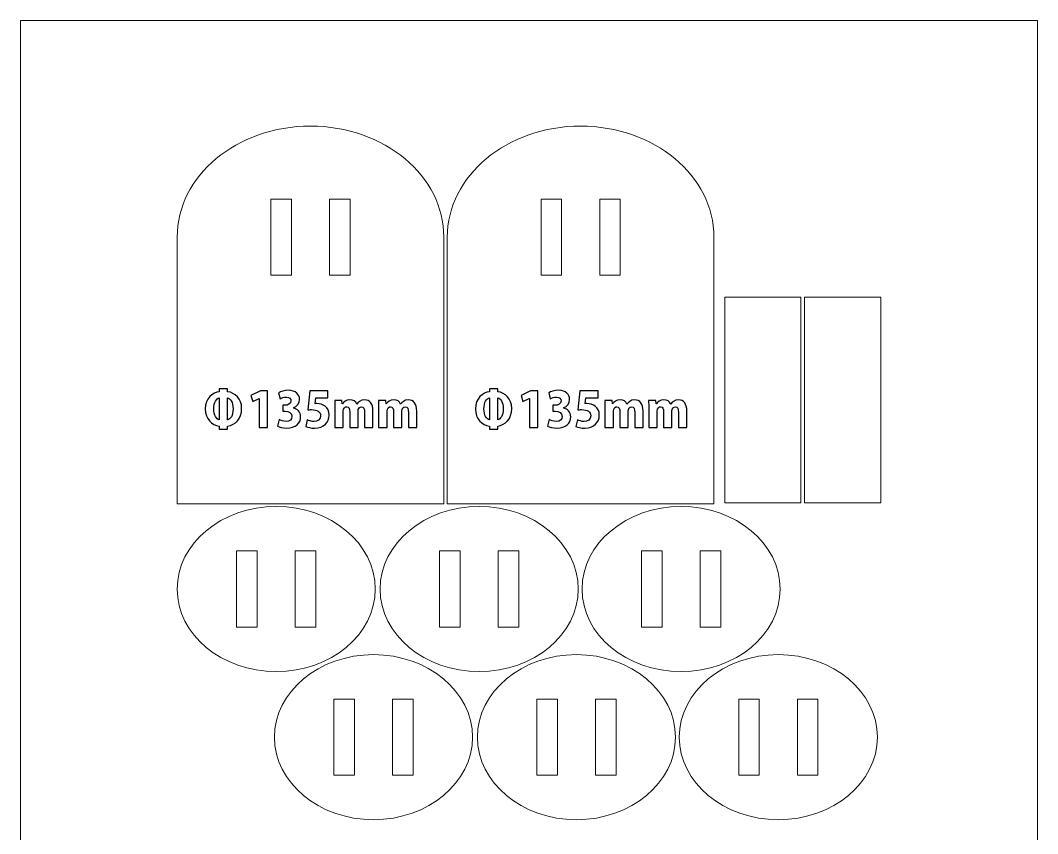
# Model space of a CAD drawing. Header units: centimetres. Extents: x -89.8 to -4.3, y 52.2 to 88.8.
# Drawn here: x -60.61 to -33.9, y 67.49 to 88.84 of the extents above; entities that cross this region are included whole.
import ezdxf

# ---------------------------------------------------------------- set-up
doc = ezdxf.new("R2010")
doc.units = ezdxf.units.CM
doc.header["$MEASUREMENT"] = 0
doc.layers.add('layer 1', color=7, linetype='Continuous')

msp = doc.modelspace()

# ---------------------------------------------------------------- linework, layer by layer
at = {"layer": 'layer 1', "color": 250, "lineweight": 20}
msp.add_lwpolyline([(-60.61038, 52.17734), (-33.90482, 52.17734), (-33.90482, 88.8409), (-60.61038, 88.8409), (-60.61038, 52.17734)], close=True, dxfattribs=at)
at = {"layer": 'layer 1', "color": 1, "lineweight": 9}
for points, knots in [([(-52.99338, 86.06447), (-54.92643, 86.06447), (-56.49339, 84.75859), (-56.49339, 83.14777), (-56.49339, 83.14777), (-56.49339, 83.14777), (-56.49339, 76.14781), (-56.49339, 76.14781), (-56.49339, 76.14781), (-56.49339, 76.14781), (-49.49344, 76.14781), (-49.49344, 76.14781), (-49.49344, 76.14781), (-49.49344, 76.14781), (-49.49344, 83.14777), (-49.49344, 83.14777), (-49.49344, 83.14777), (-49.49344, 84.75859), (-51.0604, 86.06447), (-52.99338, 86.06447)], [0, 0, 0, 0, 0.16666667, 0.16666667, 0.16666667, 0.16666667, 0.33333333, 0.33333333, 0.33333333, 0.33333333, 0.5, 0.5, 0.5, 0.5, 0.66666667, 0.66666667, 0.66666667, 0.66666667, 1, 1, 1, 1]), ([(-45.90248, 86.06447), (-47.83552, 86.06447), (-49.40249, 84.75859), (-49.40249, 83.14777), (-49.40249, 83.14777), (-49.40249, 83.14777), (-49.40249, 76.14781), (-49.40249, 76.14781), (-49.40249, 76.14781), (-49.40249, 76.14781), (-42.4025, 76.14781), (-42.4025, 76.14781), (-42.4025, 76.14781), (-42.4025, 76.14781), (-42.4025, 83.14777), (-42.4025, 83.14777), (-42.4025, 83.14777), (-42.4025, 84.75859), (-43.96947, 86.06447), (-45.90248, 86.06447)], [0, 0, 0, 0, 0.16666667, 0.16666667, 0.16666667, 0.16666667, 0.33333333, 0.33333333, 0.33333333, 0.33333333, 0.5, 0.5, 0.5, 0.5, 0.66666667, 0.66666667, 0.66666667, 0.66666667, 1, 1, 1, 1]), ([(-53.4934, 82.14781), (-53.4934, 82.14781), (-54.0334, 82.14781), (-54.0334, 82.14781), (-54.0334, 82.14781), (-54.0334, 82.14781), (-54.0334, 84.14782), (-54.0334, 84.14782), (-54.0334, 84.14782), (-54.0334, 84.14782), (-53.4934, 84.14782), (-53.4934, 84.14782), (-53.4934, 84.14782), (-53.4934, 84.14782), (-53.4934, 82.14781), (-53.4934, 82.14781)], [0, 0, 0, 0, 0.2, 0.2, 0.2, 0.2, 0.4, 0.4, 0.4, 0.4, 0.6, 0.6, 0.6, 0.6, 1, 1, 1, 1]), ([(-51.95332, 82.14781), (-51.95332, 82.14781), (-52.49331, 82.14781), (-52.49331, 82.14781), (-52.49331, 82.14781), (-52.49331, 82.14781), (-52.49331, 84.14782), (-52.49331, 84.14782), (-52.49331, 84.14782), (-52.49331, 84.14782), (-51.95332, 84.14782), (-51.95332, 84.14782), (-51.95332, 84.14782), (-51.95332, 84.14782), (-51.95332, 82.14781), (-51.95332, 82.14781)], [0, 0, 0, 0, 0.2, 0.2, 0.2, 0.2, 0.4, 0.4, 0.4, 0.4, 0.6, 0.6, 0.6, 0.6, 1, 1, 1, 1]), ([(-46.4025, 82.14781), (-46.4025, 82.14781), (-46.9425, 82.14781), (-46.9425, 82.14781), (-46.9425, 82.14781), (-46.9425, 82.14781), (-46.9425, 84.14782), (-46.9425, 84.14782), (-46.9425, 84.14782), (-46.9425, 84.14782), (-46.4025, 84.14782), (-46.4025, 84.14782), (-46.4025, 84.14782), (-46.4025, 84.14782), (-46.4025, 82.14781), (-46.4025, 82.14781)], [0, 0, 0, 0, 0.2, 0.2, 0.2, 0.2, 0.4, 0.4, 0.4, 0.4, 0.6, 0.6, 0.6, 0.6, 1, 1, 1, 1]), ([(-44.86234, 82.14781), (-44.86234, 82.14781), (-45.40234, 82.14781), (-45.40234, 82.14781), (-45.40234, 82.14781), (-45.40234, 82.14781), (-45.40234, 84.14782), (-45.40234, 84.14782), (-45.40234, 84.14782), (-45.40234, 84.14782), (-44.86234, 84.14782), (-44.86234, 84.14782), (-44.86234, 84.14782), (-44.86234, 84.14782), (-44.86234, 82.14781), (-44.86234, 82.14781)], [0, 0, 0, 0, 0.2, 0.2, 0.2, 0.2, 0.4, 0.4, 0.4, 0.4, 0.6, 0.6, 0.6, 0.6, 1, 1, 1, 1]), ([(-40.11773, 76.17666), (-40.11773, 76.17666), (-42.11773, 76.17666), (-42.11773, 76.17666), (-42.11773, 76.17666), (-42.11773, 76.17666), (-42.11773, 81.57667), (-42.11773, 81.57667), (-42.11773, 81.57667), (-42.11773, 81.57667), (-40.11773, 81.57667), (-40.11773, 81.57667), (-40.11773, 81.57667), (-40.11773, 81.57667), (-40.11773, 76.17666), (-40.11773, 76.17666)], [0, 0, 0, 0, 0.2, 0.2, 0.2, 0.2, 0.4, 0.4, 0.4, 0.4, 0.6, 0.6, 0.6, 0.6, 1, 1, 1, 1]), ([(-38.0218, 76.1767), (-38.0218, 76.1767), (-40.02181, 76.1767), (-40.02181, 76.1767), (-40.02181, 76.1767), (-40.02181, 76.1767), (-40.02181, 81.57667), (-40.02181, 81.57667), (-40.02181, 81.57667), (-40.02181, 81.57667), (-38.0218, 81.57667), (-38.0218, 81.57667), (-38.0218, 81.57667), (-38.0218, 81.57667), (-38.0218, 76.1767), (-38.0218, 76.1767)], [0, 0, 0, 0, 0.2, 0.2, 0.2, 0.2, 0.4, 0.4, 0.4, 0.4, 0.6, 0.6, 0.6, 0.6, 1, 1, 1, 1]), ([(-51.29338, 73.91003), (-51.29338, 72.71338), (-52.45737, 71.74334), (-53.89335, 71.74334), (-53.89335, 71.74334), (-55.32937, 71.74334), (-56.4934, 72.71338), (-56.4934, 73.91003), (-56.4934, 73.91003), (-56.4934, 75.10669), (-55.32937, 76.07672), (-53.89339, 76.07672), (-53.89339, 76.07672), (-52.45741, 76.07672), (-51.29338, 75.10669), (-51.29338, 73.91003)], [0, 0, 0, 0, 0.2, 0.2, 0.2, 0.2, 0.4, 0.4, 0.4, 0.4, 0.6, 0.6, 0.6, 0.6, 1, 1, 1, 1]), ([(-45.96528, 73.91003), (-45.96528, 72.71338), (-47.12931, 71.74334), (-48.56529, 71.74334), (-48.56529, 71.74334), (-50.00131, 71.74334), (-51.16533, 72.71338), (-51.16533, 73.91003), (-51.16533, 73.91003), (-51.16533, 75.10669), (-50.00131, 76.07672), (-48.56532, 76.07672), (-48.56532, 76.07672), (-47.12934, 76.07672), (-45.96528, 75.10669), (-45.96528, 73.91003)], [0, 0, 0, 0, 0.2, 0.2, 0.2, 0.2, 0.4, 0.4, 0.4, 0.4, 0.6, 0.6, 0.6, 0.6, 1, 1, 1, 1]), ([(-40.66524, 73.91003), (-40.66524, 72.71338), (-41.82923, 71.74334), (-43.26521, 71.74334), (-43.26521, 71.74334), (-44.70123, 71.74334), (-45.86526, 72.71338), (-45.86526, 73.91003), (-45.86526, 73.91003), (-45.86526, 75.10669), (-44.70123, 76.07672), (-43.26525, 76.07672), (-43.26525, 76.07672), (-41.82927, 76.07672), (-40.66524, 75.10669), (-40.66524, 73.91003)], [0, 0, 0, 0, 0.2, 0.2, 0.2, 0.2, 0.4, 0.4, 0.4, 0.4, 0.6, 0.6, 0.6, 0.6, 1, 1, 1, 1]), ([(-54.39341, 72.91005), (-54.39341, 72.91005), (-54.93341, 72.91005), (-54.93341, 72.91005), (-54.93341, 72.91005), (-54.93341, 72.91005), (-54.93341, 74.91005), (-54.93341, 74.91005), (-54.93341, 74.91005), (-54.93341, 74.91005), (-54.39341, 74.91005), (-54.39341, 74.91005), (-54.39341, 74.91005), (-54.39341, 74.91005), (-54.39341, 72.91005), (-54.39341, 72.91005)], [0, 0, 0, 0, 0.2, 0.2, 0.2, 0.2, 0.4, 0.4, 0.4, 0.4, 0.6, 0.6, 0.6, 0.6, 1, 1, 1, 1]), ([(-52.85332, 72.91005), (-52.85332, 72.91005), (-53.39332, 72.91005), (-53.39332, 72.91005), (-53.39332, 72.91005), (-53.39332, 72.91005), (-53.39332, 74.91005), (-53.39332, 74.91005), (-53.39332, 74.91005), (-53.39332, 74.91005), (-52.85332, 74.91005), (-52.85332, 74.91005), (-52.85332, 74.91005), (-52.85332, 74.91005), (-52.85332, 72.91005), (-52.85332, 72.91005)], [0, 0, 0, 0, 0.2, 0.2, 0.2, 0.2, 0.4, 0.4, 0.4, 0.4, 0.6, 0.6, 0.6, 0.6, 1, 1, 1, 1]), ([(-49.06534, 72.91005), (-49.06534, 72.91005), (-49.60533, 72.91005), (-49.60533, 72.91005), (-49.60533, 72.91005), (-49.60533, 72.91005), (-49.60533, 74.91005), (-49.60533, 74.91005), (-49.60533, 74.91005), (-49.60533, 74.91005), (-49.06534, 74.91005), (-49.06534, 74.91005), (-49.06534, 74.91005), (-49.06534, 74.91005), (-49.06534, 72.91005), (-49.06534, 72.91005)], [0, 0, 0, 0, 0.2, 0.2, 0.2, 0.2, 0.4, 0.4, 0.4, 0.4, 0.6, 0.6, 0.6, 0.6, 1, 1, 1, 1]), ([(-47.52525, 72.91005), (-47.52525, 72.91005), (-48.06525, 72.91005), (-48.06525, 72.91005), (-48.06525, 72.91005), (-48.06525, 72.91005), (-48.06525, 74.91005), (-48.06525, 74.91005), (-48.06525, 74.91005), (-48.06525, 74.91005), (-47.52525, 74.91005), (-47.52525, 74.91005), (-47.52525, 74.91005), (-47.52525, 74.91005), (-47.52525, 72.91005), (-47.52525, 72.91005)], [0, 0, 0, 0, 0.2, 0.2, 0.2, 0.2, 0.4, 0.4, 0.4, 0.4, 0.6, 0.6, 0.6, 0.6, 1, 1, 1, 1]), ([(-43.76527, 72.91005), (-43.76527, 72.91005), (-44.30527, 72.91005), (-44.30527, 72.91005), (-44.30527, 72.91005), (-44.30527, 72.91005), (-44.30527, 74.91005), (-44.30527, 74.91005), (-44.30527, 74.91005), (-44.30527, 74.91005), (-43.76527, 74.91005), (-43.76527, 74.91005), (-43.76527, 74.91005), (-43.76527, 74.91005), (-43.76527, 72.91005), (-43.76527, 72.91005)], [0, 0, 0, 0, 0.2, 0.2, 0.2, 0.2, 0.4, 0.4, 0.4, 0.4, 0.6, 0.6, 0.6, 0.6, 1, 1, 1, 1]), ([(-42.22519, 72.91005), (-42.22519, 72.91005), (-42.76518, 72.91005), (-42.76518, 72.91005), (-42.76518, 72.91005), (-42.76518, 72.91005), (-42.76518, 74.91005), (-42.76518, 74.91005), (-42.76518, 74.91005), (-42.76518, 74.91005), (-42.22519, 74.91005), (-42.22519, 74.91005), (-42.22519, 74.91005), (-42.22519, 74.91005), (-42.22519, 72.91005), (-42.22519, 72.91005)], [0, 0, 0, 0, 0.2, 0.2, 0.2, 0.2, 0.4, 0.4, 0.4, 0.4, 0.6, 0.6, 0.6, 0.6, 1, 1, 1, 1]), ([(-48.74034, 70.02078), (-48.74034, 68.82412), (-49.90433, 67.85409), (-51.34031, 67.85409), (-51.34031, 67.85409), (-52.77633, 67.85409), (-53.94035, 68.82412), (-53.94035, 70.02078), (-53.94035, 70.02078), (-53.94035, 71.21744), (-52.77633, 72.18747), (-51.34035, 72.18747), (-51.34035, 72.18747), (-49.90437, 72.18747), (-48.74034, 71.21744), (-48.74034, 70.02078)], [0, 0, 0, 0, 0.2, 0.2, 0.2, 0.2, 0.4, 0.4, 0.4, 0.4, 0.6, 0.6, 0.6, 0.6, 1, 1, 1, 1]), ([(-43.41226, 70.02078), (-43.41226, 68.82412), (-44.57625, 67.85409), (-46.01223, 67.85409), (-46.01223, 67.85409), (-47.44825, 67.85409), (-48.61227, 68.82412), (-48.61227, 70.02078), (-48.61227, 70.02078), (-48.61227, 71.21744), (-47.44825, 72.18747), (-46.01227, 72.18747), (-46.01227, 72.18747), (-44.57629, 72.18747), (-43.41226, 71.21744), (-43.41226, 70.02078)], [0, 0, 0, 0, 0.2, 0.2, 0.2, 0.2, 0.4, 0.4, 0.4, 0.4, 0.6, 0.6, 0.6, 0.6, 1, 1, 1, 1]), ([(-38.11219, 70.02078), (-38.11219, 68.82412), (-39.27621, 67.85409), (-40.71219, 67.85409), (-40.71219, 67.85409), (-42.14818, 67.85409), (-43.3122, 68.82412), (-43.3122, 70.02078), (-43.3122, 70.02078), (-43.3122, 71.21744), (-42.14818, 72.18747), (-40.71219, 72.18747), (-40.71219, 72.18747), (-39.27621, 72.18747), (-38.11219, 71.21744), (-38.11219, 70.02078)], [0, 0, 0, 0, 0.2, 0.2, 0.2, 0.2, 0.4, 0.4, 0.4, 0.4, 0.6, 0.6, 0.6, 0.6, 1, 1, 1, 1]), ([(-51.84039, 69.02081), (-51.84039, 69.02081), (-52.38039, 69.02081), (-52.38039, 69.02081), (-52.38039, 69.02081), (-52.38039, 69.02081), (-52.38039, 71.02081), (-52.38039, 71.02081), (-52.38039, 71.02081), (-52.38039, 71.02081), (-51.84039, 71.02081), (-51.84039, 71.02081), (-51.84039, 71.02081), (-51.84039, 71.02081), (-51.84039, 69.02081), (-51.84039, 69.02081)], [0, 0, 0, 0, 0.2, 0.2, 0.2, 0.2, 0.4, 0.4, 0.4, 0.4, 0.6, 0.6, 0.6, 0.6, 1, 1, 1, 1]), ([(-50.30027, 69.02081), (-50.30027, 69.02081), (-50.84027, 69.02081), (-50.84027, 69.02081), (-50.84027, 69.02081), (-50.84027, 69.02081), (-50.84027, 71.02081), (-50.84027, 71.02081), (-50.84027, 71.02081), (-50.84027, 71.02081), (-50.30027, 71.02081), (-50.30027, 71.02081), (-50.30027, 71.02081), (-50.30027, 71.02081), (-50.30027, 69.02081), (-50.30027, 69.02081)], [0, 0, 0, 0, 0.2, 0.2, 0.2, 0.2, 0.4, 0.4, 0.4, 0.4, 0.6, 0.6, 0.6, 0.6, 1, 1, 1, 1]), ([(-46.51228, 69.02081), (-46.51228, 69.02081), (-47.05228, 69.02081), (-47.05228, 69.02081), (-47.05228, 69.02081), (-47.05228, 69.02081), (-47.05228, 71.02081), (-47.05228, 71.02081), (-47.05228, 71.02081), (-47.05228, 71.02081), (-46.51228, 71.02081), (-46.51228, 71.02081), (-46.51228, 71.02081), (-46.51228, 71.02081), (-46.51228, 69.02081), (-46.51228, 69.02081)], [0, 0, 0, 0, 0.2, 0.2, 0.2, 0.2, 0.4, 0.4, 0.4, 0.4, 0.6, 0.6, 0.6, 0.6, 1, 1, 1, 1]), ([(-44.9722, 69.02081), (-44.9722, 69.02081), (-45.51219, 69.02081), (-45.51219, 69.02081), (-45.51219, 69.02081), (-45.51219, 69.02081), (-45.51219, 71.02081), (-45.51219, 71.02081), (-45.51219, 71.02081), (-45.51219, 71.02081), (-44.9722, 71.02081), (-44.9722, 71.02081), (-44.9722, 71.02081), (-44.9722, 71.02081), (-44.9722, 69.02081), (-44.9722, 69.02081)], [0, 0, 0, 0, 0.2, 0.2, 0.2, 0.2, 0.4, 0.4, 0.4, 0.4, 0.6, 0.6, 0.6, 0.6, 1, 1, 1, 1]), ([(-41.21222, 69.02081), (-41.21222, 69.02081), (-41.75222, 69.02081), (-41.75222, 69.02081), (-41.75222, 69.02081), (-41.75222, 69.02081), (-41.75222, 71.02081), (-41.75222, 71.02081), (-41.75222, 71.02081), (-41.75222, 71.02081), (-41.21222, 71.02081), (-41.21222, 71.02081), (-41.21222, 71.02081), (-41.21222, 71.02081), (-41.21222, 69.02081), (-41.21222, 69.02081)], [0, 0, 0, 0, 0.2, 0.2, 0.2, 0.2, 0.4, 0.4, 0.4, 0.4, 0.6, 0.6, 0.6, 0.6, 1, 1, 1, 1]), ([(-39.67213, 69.02081), (-39.67213, 69.02081), (-40.21213, 69.02081), (-40.21213, 69.02081), (-40.21213, 69.02081), (-40.21213, 69.02081), (-40.21213, 71.02081), (-40.21213, 71.02081), (-40.21213, 71.02081), (-40.21213, 71.02081), (-39.67213, 71.02081), (-39.67213, 71.02081), (-39.67213, 71.02081), (-39.67213, 71.02081), (-39.67213, 69.02081), (-39.67213, 69.02081)], [0, 0, 0, 0, 0.2, 0.2, 0.2, 0.2, 0.4, 0.4, 0.4, 0.4, 0.6, 0.6, 0.6, 0.6, 1, 1, 1, 1])]:
    msp.add_open_spline(points, degree=3, knots=knots, dxfattribs=at)
at = {"layer": 'layer 1'}
for points, knots in [([(-55.16829, 79.0913), (-54.97528, 79.06336), (-54.80133, 78.91608), (-54.80133, 78.64688), (-54.80133, 78.64688), (-54.80133, 78.3764), (-54.96639, 78.22146), (-55.16829, 78.18848), (-55.16829, 78.18848), (-55.16829, 78.18848), (-55.16829, 78.1097), (-55.16829, 78.1097), (-55.16829, 78.1097), (-55.16829, 78.1097), (-55.38803, 78.1097), (-55.38803, 78.1097), (-55.38803, 78.1097), (-55.38803, 78.1097), (-55.38803, 78.18848), (-55.38803, 78.18848), (-55.38803, 78.18848), (-55.58481, 78.21892), (-55.75623, 78.36367), (-55.75623, 78.63799), (-55.75623, 78.63799), (-55.75623, 78.92239), (-55.55945, 79.06336), (-55.38803, 79.0913), (-55.38803, 79.0913), (-55.38803, 79.0913), (-55.38803, 79.1675), (-55.38803, 79.1675), (-55.38803, 79.1675), (-55.38803, 79.1675), (-55.16829, 79.1675), (-55.16829, 79.1675), (-55.16829, 79.1675), (-55.16829, 79.1675), (-55.16829, 79.0913), (-55.16829, 79.0913)], [0, 0, 0, 0, 0.09090909, 0.09090909, 0.09090909, 0.09090909, 0.18181818, 0.18181818, 0.18181818, 0.18181818, 0.27272727, 0.27272727, 0.27272727, 0.27272727, 0.36363636, 0.36363636, 0.36363636, 0.36363636, 0.45454545, 0.45454545, 0.45454545, 0.45454545, 0.54545455, 0.54545455, 0.54545455, 0.54545455, 0.63636364, 0.63636364, 0.63636364, 0.63636364, 0.72727273, 0.72727273, 0.72727273, 0.72727273, 0.81818182, 0.81818182, 0.81818182, 0.81818182, 1, 1, 1, 1]), ([(-54.33766, 78.14781), (-54.33766, 78.14781), (-54.33766, 78.91478), (-54.33766, 78.91478), (-54.33766, 78.91478), (-54.33766, 78.91478), (-54.3402, 78.91478), (-54.3402, 78.91478), (-54.3402, 78.91478), (-54.3402, 78.91478), (-54.50657, 78.82969), (-54.50657, 78.82969), (-54.50657, 78.82969), (-54.50657, 78.82969), (-54.5561, 78.99098), (-54.5561, 78.99098), (-54.5561, 78.99098), (-54.5561, 78.99098), (-54.30845, 79.11287), (-54.30845, 79.11287), (-54.30845, 79.11287), (-54.30845, 79.11287), (-54.11925, 79.11287), (-54.11925, 79.11287), (-54.11925, 79.11287), (-54.11925, 79.11287), (-54.11925, 78.14781), (-54.11925, 78.14781), (-54.11925, 78.14781), (-54.11925, 78.14781), (-54.33766, 78.14781), (-54.33766, 78.14781)], [0, 0, 0, 0, 0.11111111, 0.11111111, 0.11111111, 0.11111111, 0.22222222, 0.22222222, 0.22222222, 0.22222222, 0.33333333, 0.33333333, 0.33333333, 0.33333333, 0.44444444, 0.44444444, 0.44444444, 0.44444444, 0.55555556, 0.55555556, 0.55555556, 0.55555556, 0.66666667, 0.66666667, 0.66666667, 0.66666667, 0.77777778, 0.77777778, 0.77777778, 0.77777778, 1, 1, 1, 1]), ([(-53.44235, 78.66592), (-53.33694, 78.64048), (-53.25185, 78.55416), (-53.25185, 78.42716), (-53.25185, 78.42716), (-53.25185, 78.26463), (-53.38647, 78.13386), (-53.61503, 78.13386), (-53.61503, 78.13386), (-53.72044, 78.13386), (-53.81311, 78.15926), (-53.86264, 78.1897), (-53.86264, 78.1897), (-53.86264, 78.1897), (-53.81565, 78.35861), (-53.81565, 78.35861), (-53.81565, 78.35861), (-53.77886, 78.33575), (-53.70266, 78.30908), (-53.63412, 78.30908), (-53.63412, 78.30908), (-53.53502, 78.30908), (-53.47914, 78.36623), (-53.47914, 78.43862), (-53.47914, 78.43862), (-53.47914, 78.53511), (-53.56546, 78.57829), (-53.65821, 78.57829), (-53.65821, 78.57829), (-53.65821, 78.57829), (-53.72167, 78.57829), (-53.72167, 78.57829), (-53.72167, 78.57829), (-53.72167, 78.57829), (-53.72167, 78.73446), (-53.72167, 78.73446), (-53.72167, 78.73446), (-53.72167, 78.73446), (-53.66456, 78.73446), (-53.66456, 78.73446), (-53.66456, 78.73446), (-53.59344, 78.73446), (-53.50581, 78.76875), (-53.50581, 78.85003), (-53.50581, 78.85003), (-53.50581, 78.90845), (-53.54768, 78.95036), (-53.62777, 78.95036), (-53.62777, 78.95036), (-53.69, 78.95036), (-53.75219, 78.92496), (-53.78898, 78.90334), (-53.78898, 78.90334), (-53.78898, 78.90334), (-53.8322, 79.06339), (-53.8322, 79.06339), (-53.8322, 79.06339), (-53.7814, 79.09511), (-53.67853, 79.12686), (-53.57312, 79.12686), (-53.57312, 79.12686), (-53.38269, 79.12686), (-53.28106, 79.01767), (-53.28106, 78.88813), (-53.28106, 78.88813), (-53.28106, 78.78907), (-53.34071, 78.7091), (-53.44235, 78.66842), (-53.44235, 78.66842), (-53.44235, 78.66842), (-53.44235, 78.66592), (-53.44235, 78.66592)], [0, 0, 0, 0, 0.05263158, 0.05263158, 0.05263158, 0.05263158, 0.10526316, 0.10526316, 0.10526316, 0.10526316, 0.15789474, 0.15789474, 0.15789474, 0.15789474, 0.21052632, 0.21052632, 0.21052632, 0.21052632, 0.26315789, 0.26315789, 0.26315789, 0.26315789, 0.31578947, 0.31578947, 0.31578947, 0.31578947, 0.36842105, 0.36842105, 0.36842105, 0.36842105, 0.42105263, 0.42105263, 0.42105263, 0.42105263, 0.47368421, 0.47368421, 0.47368421, 0.47368421, 0.52631579, 0.52631579, 0.52631579, 0.52631579, 0.57894737, 0.57894737, 0.57894737, 0.57894737, 0.63157895, 0.63157895, 0.63157895, 0.63157895, 0.68421053, 0.68421053, 0.68421053, 0.68421053, 0.73684211, 0.73684211, 0.73684211, 0.73684211, 0.78947368, 0.78947368, 0.78947368, 0.78947368, 0.84210526, 0.84210526, 0.84210526, 0.84210526, 0.89473684, 0.89473684, 0.89473684, 0.89473684, 1, 1, 1, 1]), ([(-52.5356, 79.11288), (-52.5356, 79.11288), (-52.5356, 78.92877), (-52.5356, 78.92877), (-52.5356, 78.92877), (-52.5356, 78.92877), (-52.85303, 78.92877), (-52.85303, 78.92877), (-52.85303, 78.92877), (-52.85303, 78.92877), (-52.87081, 78.77637), (-52.87081, 78.77637), (-52.87081, 78.77637), (-52.85557, 78.77764), (-52.8416, 78.77891), (-52.82636, 78.77891), (-52.82636, 78.77891), (-52.6765, 78.77891), (-52.50251, 78.69636), (-52.50251, 78.47545), (-52.50251, 78.47545), (-52.50251, 78.29257), (-52.64351, 78.13386), (-52.88478, 78.13386), (-52.88478, 78.13386), (-52.98126, 78.13386), (-53.0702, 78.15672), (-53.11712, 78.18081), (-53.11712, 78.18081), (-53.11712, 78.18081), (-53.07778, 78.34972), (-53.07778, 78.34972), (-53.07778, 78.34972), (-53.03714, 78.33067), (-52.97114, 78.30908), (-52.90002, 78.30908), (-52.90002, 78.30908), (-52.80981, 78.30908), (-52.72737, 78.36242), (-52.72737, 78.45894), (-52.72737, 78.45894), (-52.72737, 78.56685), (-52.81369, 78.62019), (-52.96733, 78.62019), (-52.96733, 78.62019), (-53.0067, 78.62019), (-53.03714, 78.61892), (-53.06766, 78.61384), (-53.06766, 78.61384), (-53.06766, 78.61384), (-53.01178, 79.11288), (-53.01178, 79.11288), (-53.01178, 79.11288), (-53.01178, 79.11288), (-52.5356, 79.11288), (-52.5356, 79.11288)], [0, 0, 0, 0, 0.06666667, 0.06666667, 0.06666667, 0.06666667, 0.13333333, 0.13333333, 0.13333333, 0.13333333, 0.2, 0.2, 0.2, 0.2, 0.26666667, 0.26666667, 0.26666667, 0.26666667, 0.33333333, 0.33333333, 0.33333333, 0.33333333, 0.4, 0.4, 0.4, 0.4, 0.46666667, 0.46666667, 0.46666667, 0.46666667, 0.53333333, 0.53333333, 0.53333333, 0.53333333, 0.6, 0.6, 0.6, 0.6, 0.66666667, 0.66666667, 0.66666667, 0.66666667, 0.73333333, 0.73333333, 0.73333333, 0.73333333, 0.8, 0.8, 0.8, 0.8, 0.86666667, 0.86666667, 0.86666667, 0.86666667, 1, 1, 1, 1]), ([(-48.07737, 79.0913), (-47.88436, 79.06336), (-47.71041, 78.91608), (-47.71041, 78.64688), (-47.71041, 78.64688), (-47.71041, 78.3764), (-47.87547, 78.22146), (-48.07737, 78.18848), (-48.07737, 78.18848), (-48.07737, 78.18848), (-48.07737, 78.1097), (-48.07737, 78.1097), (-48.07737, 78.1097), (-48.07737, 78.1097), (-48.29704, 78.1097), (-48.29704, 78.1097), (-48.29704, 78.1097), (-48.29704, 78.1097), (-48.29704, 78.18848), (-48.29704, 78.18848), (-48.29704, 78.18848), (-48.49389, 78.21892), (-48.66531, 78.36367), (-48.66531, 78.63799), (-48.66531, 78.63799), (-48.66531, 78.92239), (-48.46846, 79.06336), (-48.29704, 79.0913), (-48.29704, 79.0913), (-48.29704, 79.0913), (-48.29704, 79.1675), (-48.29704, 79.1675), (-48.29704, 79.1675), (-48.29704, 79.1675), (-48.07737, 79.1675), (-48.07737, 79.1675), (-48.07737, 79.1675), (-48.07737, 79.1675), (-48.07737, 79.0913), (-48.07737, 79.0913)], [0, 0, 0, 0, 0.09090909, 0.09090909, 0.09090909, 0.09090909, 0.18181818, 0.18181818, 0.18181818, 0.18181818, 0.27272727, 0.27272727, 0.27272727, 0.27272727, 0.36363636, 0.36363636, 0.36363636, 0.36363636, 0.45454545, 0.45454545, 0.45454545, 0.45454545, 0.54545455, 0.54545455, 0.54545455, 0.54545455, 0.63636364, 0.63636364, 0.63636364, 0.63636364, 0.72727273, 0.72727273, 0.72727273, 0.72727273, 0.81818182, 0.81818182, 0.81818182, 0.81818182, 1, 1, 1, 1]), ([(-47.24675, 78.14781), (-47.24675, 78.14781), (-47.24675, 78.91478), (-47.24675, 78.91478), (-47.24675, 78.91478), (-47.24675, 78.91478), (-47.24929, 78.91478), (-47.24929, 78.91478), (-47.24929, 78.91478), (-47.24929, 78.91478), (-47.41563, 78.82969), (-47.41563, 78.82969), (-47.41563, 78.82969), (-47.41563, 78.82969), (-47.46516, 78.99098), (-47.46516, 78.99098), (-47.46516, 78.99098), (-47.46516, 78.99098), (-47.21754, 79.11287), (-47.21754, 79.11287), (-47.21754, 79.11287), (-47.21754, 79.11287), (-47.02835, 79.11287), (-47.02835, 79.11287), (-47.02835, 79.11287), (-47.02835, 79.11287), (-47.02835, 78.14781), (-47.02835, 78.14781), (-47.02835, 78.14781), (-47.02835, 78.14781), (-47.24675, 78.14781), (-47.24675, 78.14781)], [0, 0, 0, 0, 0.11111111, 0.11111111, 0.11111111, 0.11111111, 0.22222222, 0.22222222, 0.22222222, 0.22222222, 0.33333333, 0.33333333, 0.33333333, 0.33333333, 0.44444444, 0.44444444, 0.44444444, 0.44444444, 0.55555556, 0.55555556, 0.55555556, 0.55555556, 0.66666667, 0.66666667, 0.66666667, 0.66666667, 0.77777778, 0.77777778, 0.77777778, 0.77777778, 1, 1, 1, 1]), ([(-46.35144, 78.66592), (-46.24603, 78.64048), (-46.16101, 78.55416), (-46.16101, 78.42716), (-46.16101, 78.42716), (-46.16101, 78.26463), (-46.29556, 78.13386), (-46.52413, 78.13386), (-46.52413, 78.13386), (-46.62954, 78.13386), (-46.72228, 78.15926), (-46.77174, 78.1897), (-46.77174, 78.1897), (-46.77174, 78.1897), (-46.72475, 78.35861), (-46.72475, 78.35861), (-46.72475, 78.35861), (-46.68796, 78.33575), (-46.61176, 78.30908), (-46.54321, 78.30908), (-46.54321, 78.30908), (-46.44412, 78.30908), (-46.38824, 78.36623), (-46.38824, 78.43862), (-46.38824, 78.43862), (-46.38824, 78.53511), (-46.47463, 78.57829), (-46.56731, 78.57829), (-46.56731, 78.57829), (-46.56731, 78.57829), (-46.63084, 78.57829), (-46.63084, 78.57829), (-46.63084, 78.57829), (-46.63084, 78.57829), (-46.63084, 78.73446), (-46.63084, 78.73446), (-46.63084, 78.73446), (-46.63084, 78.73446), (-46.57366, 78.73446), (-46.57366, 78.73446), (-46.57366, 78.73446), (-46.50254, 78.73446), (-46.41498, 78.76875), (-46.41498, 78.85003), (-46.41498, 78.85003), (-46.41498, 78.90845), (-46.45685, 78.95036), (-46.53686, 78.95036), (-46.53686, 78.95036), (-46.59909, 78.95036), (-46.66129, 78.92496), (-46.69808, 78.90334), (-46.69808, 78.90334), (-46.69808, 78.90334), (-46.7413, 79.06339), (-46.7413, 79.06339), (-46.7413, 79.06339), (-46.6905, 79.09511), (-46.58763, 79.12686), (-46.48222, 79.12686), (-46.48222, 79.12686), (-46.29179, 79.12686), (-46.19015, 79.01767), (-46.19015, 78.88813), (-46.19015, 78.88813), (-46.19015, 78.78907), (-46.24988, 78.7091), (-46.35144, 78.66842), (-46.35144, 78.66842), (-46.35144, 78.66842), (-46.35144, 78.66592), (-46.35144, 78.66592)], [0, 0, 0, 0, 0.05263158, 0.05263158, 0.05263158, 0.05263158, 0.10526316, 0.10526316, 0.10526316, 0.10526316, 0.15789474, 0.15789474, 0.15789474, 0.15789474, 0.21052632, 0.21052632, 0.21052632, 0.21052632, 0.26315789, 0.26315789, 0.26315789, 0.26315789, 0.31578947, 0.31578947, 0.31578947, 0.31578947, 0.36842105, 0.36842105, 0.36842105, 0.36842105, 0.42105263, 0.42105263, 0.42105263, 0.42105263, 0.47368421, 0.47368421, 0.47368421, 0.47368421, 0.52631579, 0.52631579, 0.52631579, 0.52631579, 0.57894737, 0.57894737, 0.57894737, 0.57894737, 0.63157895, 0.63157895, 0.63157895, 0.63157895, 0.68421053, 0.68421053, 0.68421053, 0.68421053, 0.73684211, 0.73684211, 0.73684211, 0.73684211, 0.78947368, 0.78947368, 0.78947368, 0.78947368, 0.84210526, 0.84210526, 0.84210526, 0.84210526, 0.89473684, 0.89473684, 0.89473684, 0.89473684, 1, 1, 1, 1]), ([(-45.44469, 79.11288), (-45.44469, 79.11288), (-45.44469, 78.92877), (-45.44469, 78.92877), (-45.44469, 78.92877), (-45.44469, 78.92877), (-45.76212, 78.92877), (-45.76212, 78.92877), (-45.76212, 78.92877), (-45.76212, 78.92877), (-45.7799, 78.77637), (-45.7799, 78.77637), (-45.7799, 78.77637), (-45.76466, 78.77764), (-45.75069, 78.77891), (-45.73545, 78.77891), (-45.73545, 78.77891), (-45.58566, 78.77891), (-45.41167, 78.69636), (-45.41167, 78.47545), (-45.41167, 78.47545), (-45.41167, 78.29257), (-45.55261, 78.13386), (-45.79387, 78.13386), (-45.79387, 78.13386), (-45.89043, 78.13386), (-45.97929, 78.15672), (-46.02628, 78.18081), (-46.02628, 78.18081), (-46.02628, 78.18081), (-45.98688, 78.34972), (-45.98688, 78.34972), (-45.98688, 78.34972), (-45.94631, 78.33067), (-45.88023, 78.30908), (-45.80911, 78.30908), (-45.80911, 78.30908), (-45.71898, 78.30908), (-45.63646, 78.36242), (-45.63646, 78.45894), (-45.63646, 78.45894), (-45.63646, 78.56685), (-45.72279, 78.62019), (-45.87642, 78.62019), (-45.87642, 78.62019), (-45.91579, 78.62019), (-45.94631, 78.61892), (-45.97675, 78.61384), (-45.97675, 78.61384), (-45.97675, 78.61384), (-45.92087, 79.11288), (-45.92087, 79.11288), (-45.92087, 79.11288), (-45.92087, 79.11288), (-45.44469, 79.11288), (-45.44469, 79.11288)], [0, 0, 0, 0, 0.06666667, 0.06666667, 0.06666667, 0.06666667, 0.13333333, 0.13333333, 0.13333333, 0.13333333, 0.2, 0.2, 0.2, 0.2, 0.26666667, 0.26666667, 0.26666667, 0.26666667, 0.33333333, 0.33333333, 0.33333333, 0.33333333, 0.4, 0.4, 0.4, 0.4, 0.46666667, 0.46666667, 0.46666667, 0.46666667, 0.53333333, 0.53333333, 0.53333333, 0.53333333, 0.6, 0.6, 0.6, 0.6, 0.66666667, 0.66666667, 0.66666667, 0.66666667, 0.73333333, 0.73333333, 0.73333333, 0.73333333, 0.8, 0.8, 0.8, 0.8, 0.86666667, 0.86666667, 0.86666667, 0.86666667, 1, 1, 1, 1]), ([(-55.38803, 78.93255), (-55.45912, 78.91223), (-55.53278, 78.82079), (-55.53278, 78.63672), (-55.53278, 78.63672), (-55.53278, 78.46908), (-55.45912, 78.36878), (-55.38803, 78.351), (-55.38803, 78.351), (-55.38803, 78.351), (-55.38803, 78.93255), (-55.38803, 78.93255)], [0, 0, 0, 0, 0.25, 0.25, 0.25, 0.25, 0.5, 0.5, 0.5, 0.5, 1, 1, 1, 1]), ([(-55.16829, 78.351), (-55.10105, 78.36878), (-55.02485, 78.45638), (-55.02485, 78.64049), (-55.02485, 78.64049), (-55.02485, 78.82968), (-55.10228, 78.91608), (-55.16829, 78.93255), (-55.16829, 78.93255), (-55.16829, 78.93255), (-55.16829, 78.351), (-55.16829, 78.351)], [0, 0, 0, 0, 0.25, 0.25, 0.25, 0.25, 0.5, 0.5, 0.5, 0.5, 1, 1, 1, 1]), ([(-51.35455, 78.14781), (-51.35455, 78.14781), (-51.57422, 78.14781), (-51.57422, 78.14781), (-51.57422, 78.14781), (-51.57422, 78.14781), (-51.57422, 78.54655), (-51.57422, 78.54655), (-51.57422, 78.54655), (-51.57422, 78.63669), (-51.59454, 78.69511), (-51.6555, 78.69511), (-51.6555, 78.69511), (-51.70754, 78.69511), (-51.7444, 78.65066), (-51.7444, 78.57827), (-51.7444, 78.57827), (-51.7444, 78.57827), (-51.7444, 78.14781), (-51.7444, 78.14781), (-51.7444, 78.14781), (-51.7444, 78.14781), (-51.96404, 78.14781), (-51.96404, 78.14781), (-51.96404, 78.14781), (-51.96404, 78.14781), (-51.96404, 78.56433), (-51.96404, 78.56433), (-51.96404, 78.56433), (-51.96404, 78.63415), (-51.98182, 78.69511), (-52.04405, 78.69511), (-52.04405, 78.69511), (-52.07704, 78.69511), (-52.13426, 78.66844), (-52.13426, 78.577), (-52.13426, 78.577), (-52.13426, 78.577), (-52.13426, 78.14781), (-52.13426, 78.14781), (-52.13426, 78.14781), (-52.13426, 78.14781), (-52.3539, 78.14781), (-52.3539, 78.14781), (-52.3539, 78.14781), (-52.3539, 78.14781), (-52.3539, 78.63415), (-52.3539, 78.63415), (-52.3539, 78.63415), (-52.3539, 78.71924), (-52.35644, 78.7954), (-52.35901, 78.86275), (-52.35901, 78.86275), (-52.35901, 78.86275), (-52.16848, 78.86275), (-52.16848, 78.86275), (-52.16848, 78.86275), (-52.16848, 78.86275), (-52.15835, 78.77385), (-52.15835, 78.77385), (-52.15835, 78.77385), (-52.15835, 78.77385), (-52.15451, 78.77385), (-52.15451, 78.77385), (-52.15451, 78.77385), (-52.12149, 78.8183), (-52.05929, 78.87668), (-51.95773, 78.87668), (-51.95773, 78.87668), (-51.87006, 78.87668), (-51.8066, 78.83481), (-51.77862, 78.76746), (-51.77862, 78.76746), (-51.77862, 78.76746), (-51.77608, 78.76746), (-51.77608, 78.76746), (-51.77608, 78.76746), (-51.74818, 78.80814), (-51.68341, 78.87668), (-51.57295, 78.87668), (-51.57295, 78.87668), (-51.43322, 78.87668), (-51.35455, 78.77258), (-51.35455, 78.58211), (-51.35455, 78.58211), (-51.35455, 78.58211), (-51.35455, 78.14781), (-51.35455, 78.14781)], [0, 0, 0, 0, 0.04347826, 0.04347826, 0.04347826, 0.04347826, 0.08695652, 0.08695652, 0.08695652, 0.08695652, 0.13043478, 0.13043478, 0.13043478, 0.13043478, 0.17391304, 0.17391304, 0.17391304, 0.17391304, 0.2173913, 0.2173913, 0.2173913, 0.2173913, 0.26086957, 0.26086957, 0.26086957, 0.26086957, 0.30434783, 0.30434783, 0.30434783, 0.30434783, 0.34782609, 0.34782609, 0.34782609, 0.34782609, 0.39130435, 0.39130435, 0.39130435, 0.39130435, 0.43478261, 0.43478261, 0.43478261, 0.43478261, 0.47826087, 0.47826087, 0.47826087, 0.47826087, 0.52173913, 0.52173913, 0.52173913, 0.52173913, 0.56521739, 0.56521739, 0.56521739, 0.56521739, 0.60869565, 0.60869565, 0.60869565, 0.60869565, 0.65217391, 0.65217391, 0.65217391, 0.65217391, 0.69565217, 0.69565217, 0.69565217, 0.69565217, 0.73913043, 0.73913043, 0.73913043, 0.73913043, 0.7826087, 0.7826087, 0.7826087, 0.7826087, 0.82608696, 0.82608696, 0.82608696, 0.82608696, 0.86956522, 0.86956522, 0.86956522, 0.86956522, 0.91304348, 0.91304348, 0.91304348, 0.91304348, 1, 1, 1, 1]), ([(-50.2052, 78.14781), (-50.2052, 78.14781), (-50.42487, 78.14781), (-50.42487, 78.14781), (-50.42487, 78.14781), (-50.42487, 78.14781), (-50.42487, 78.54655), (-50.42487, 78.54655), (-50.42487, 78.54655), (-50.42487, 78.63669), (-50.44519, 78.69511), (-50.50615, 78.69511), (-50.50615, 78.69511), (-50.55819, 78.69511), (-50.59505, 78.65066), (-50.59505, 78.57827), (-50.59505, 78.57827), (-50.59505, 78.57827), (-50.59505, 78.14781), (-50.59505, 78.14781), (-50.59505, 78.14781), (-50.59505, 78.14781), (-50.81469, 78.14781), (-50.81469, 78.14781), (-50.81469, 78.14781), (-50.81469, 78.14781), (-50.81469, 78.56433), (-50.81469, 78.56433), (-50.81469, 78.56433), (-50.81469, 78.63415), (-50.83247, 78.69511), (-50.8947, 78.69511), (-50.8947, 78.69511), (-50.92769, 78.69511), (-50.98491, 78.66844), (-50.98491, 78.577), (-50.98491, 78.577), (-50.98491, 78.577), (-50.98491, 78.14781), (-50.98491, 78.14781), (-50.98491, 78.14781), (-50.98491, 78.14781), (-51.20455, 78.14781), (-51.20455, 78.14781), (-51.20455, 78.14781), (-51.20455, 78.14781), (-51.20455, 78.63415), (-51.20455, 78.63415), (-51.20455, 78.63415), (-51.20455, 78.71924), (-51.20709, 78.7954), (-51.20966, 78.86275), (-51.20966, 78.86275), (-51.20966, 78.86275), (-51.01913, 78.86275), (-51.01913, 78.86275), (-51.01913, 78.86275), (-51.01913, 78.86275), (-51.009, 78.77385), (-51.009, 78.77385), (-51.009, 78.77385), (-51.009, 78.77385), (-51.00516, 78.77385), (-51.00516, 78.77385), (-51.00516, 78.77385), (-50.97214, 78.8183), (-50.90994, 78.87668), (-50.80838, 78.87668), (-50.80838, 78.87668), (-50.72071, 78.87668), (-50.65725, 78.83481), (-50.62927, 78.76746), (-50.62927, 78.76746), (-50.62927, 78.76746), (-50.62673, 78.76746), (-50.62673, 78.76746), (-50.62673, 78.76746), (-50.59883, 78.80814), (-50.53406, 78.87668), (-50.4236, 78.87668), (-50.4236, 78.87668), (-50.28387, 78.87668), (-50.2052, 78.77258), (-50.2052, 78.58211), (-50.2052, 78.58211), (-50.2052, 78.58211), (-50.2052, 78.14781), (-50.2052, 78.14781)], [0, 0, 0, 0, 0.04347826, 0.04347826, 0.04347826, 0.04347826, 0.08695652, 0.08695652, 0.08695652, 0.08695652, 0.13043478, 0.13043478, 0.13043478, 0.13043478, 0.17391304, 0.17391304, 0.17391304, 0.17391304, 0.2173913, 0.2173913, 0.2173913, 0.2173913, 0.26086957, 0.26086957, 0.26086957, 0.26086957, 0.30434783, 0.30434783, 0.30434783, 0.30434783, 0.34782609, 0.34782609, 0.34782609, 0.34782609, 0.39130435, 0.39130435, 0.39130435, 0.39130435, 0.43478261, 0.43478261, 0.43478261, 0.43478261, 0.47826087, 0.47826087, 0.47826087, 0.47826087, 0.52173913, 0.52173913, 0.52173913, 0.52173913, 0.56521739, 0.56521739, 0.56521739, 0.56521739, 0.60869565, 0.60869565, 0.60869565, 0.60869565, 0.65217391, 0.65217391, 0.65217391, 0.65217391, 0.69565217, 0.69565217, 0.69565217, 0.69565217, 0.73913043, 0.73913043, 0.73913043, 0.73913043, 0.7826087, 0.7826087, 0.7826087, 0.7826087, 0.82608696, 0.82608696, 0.82608696, 0.82608696, 0.86956522, 0.86956522, 0.86956522, 0.86956522, 0.91304348, 0.91304348, 0.91304348, 0.91304348, 1, 1, 1, 1]), ([(-48.29704, 78.93255), (-48.3682, 78.91223), (-48.44179, 78.82079), (-48.44179, 78.63672), (-48.44179, 78.63672), (-48.44179, 78.46908), (-48.3682, 78.36878), (-48.29704, 78.351), (-48.29704, 78.351), (-48.29704, 78.351), (-48.29704, 78.93255), (-48.29704, 78.93255)], [0, 0, 0, 0, 0.25, 0.25, 0.25, 0.25, 0.5, 0.5, 0.5, 0.5, 1, 1, 1, 1]), ([(-48.07737, 78.351), (-48.01006, 78.36878), (-47.93393, 78.45638), (-47.93393, 78.64049), (-47.93393, 78.64049), (-47.93393, 78.82968), (-48.01136, 78.91608), (-48.07737, 78.93255), (-48.07737, 78.93255), (-48.07737, 78.93255), (-48.07737, 78.351), (-48.07737, 78.351)], [0, 0, 0, 0, 0.25, 0.25, 0.25, 0.25, 0.5, 0.5, 0.5, 0.5, 1, 1, 1, 1]), ([(-44.26365, 78.14781), (-44.26365, 78.14781), (-44.48332, 78.14781), (-44.48332, 78.14781), (-44.48332, 78.14781), (-44.48332, 78.14781), (-44.48332, 78.54655), (-44.48332, 78.54655), (-44.48332, 78.54655), (-44.48332, 78.63669), (-44.50364, 78.69511), (-44.5646, 78.69511), (-44.5646, 78.69511), (-44.61664, 78.69511), (-44.6535, 78.65066), (-44.6535, 78.57827), (-44.6535, 78.57827), (-44.6535, 78.57827), (-44.6535, 78.14781), (-44.6535, 78.14781), (-44.6535, 78.14781), (-44.6535, 78.14781), (-44.87314, 78.14781), (-44.87314, 78.14781), (-44.87314, 78.14781), (-44.87314, 78.14781), (-44.87314, 78.56433), (-44.87314, 78.56433), (-44.87314, 78.56433), (-44.87314, 78.63415), (-44.89092, 78.69511), (-44.95315, 78.69511), (-44.95315, 78.69511), (-44.98614, 78.69511), (-45.04336, 78.66844), (-45.04336, 78.577), (-45.04336, 78.577), (-45.04336, 78.577), (-45.04336, 78.14781), (-45.04336, 78.14781), (-45.04336, 78.14781), (-45.04336, 78.14781), (-45.263, 78.14781), (-45.263, 78.14781), (-45.263, 78.14781), (-45.263, 78.14781), (-45.263, 78.63415), (-45.263, 78.63415), (-45.263, 78.63415), (-45.263, 78.71924), (-45.26554, 78.7954), (-45.26811, 78.86275), (-45.26811, 78.86275), (-45.26811, 78.86275), (-45.07758, 78.86275), (-45.07758, 78.86275), (-45.07758, 78.86275), (-45.07758, 78.86275), (-45.06745, 78.77385), (-45.06745, 78.77385), (-45.06745, 78.77385), (-45.06745, 78.77385), (-45.06368, 78.77385), (-45.06368, 78.77385), (-45.06368, 78.77385), (-45.03059, 78.8183), (-44.96839, 78.87668), (-44.86683, 78.87668), (-44.86683, 78.87668), (-44.77916, 78.87668), (-44.7157, 78.83481), (-44.68772, 78.76746), (-44.68772, 78.76746), (-44.68772, 78.76746), (-44.68525, 78.76746), (-44.68525, 78.76746), (-44.68525, 78.76746), (-44.65728, 78.80814), (-44.59251, 78.87668), (-44.48205, 78.87668), (-44.48205, 78.87668), (-44.34239, 78.87668), (-44.26365, 78.77258), (-44.26365, 78.58211), (-44.26365, 78.58211), (-44.26365, 78.58211), (-44.26365, 78.14781), (-44.26365, 78.14781)], [0, 0, 0, 0, 0.04347826, 0.04347826, 0.04347826, 0.04347826, 0.08695652, 0.08695652, 0.08695652, 0.08695652, 0.13043478, 0.13043478, 0.13043478, 0.13043478, 0.17391304, 0.17391304, 0.17391304, 0.17391304, 0.2173913, 0.2173913, 0.2173913, 0.2173913, 0.26086957, 0.26086957, 0.26086957, 0.26086957, 0.30434783, 0.30434783, 0.30434783, 0.30434783, 0.34782609, 0.34782609, 0.34782609, 0.34782609, 0.39130435, 0.39130435, 0.39130435, 0.39130435, 0.43478261, 0.43478261, 0.43478261, 0.43478261, 0.47826087, 0.47826087, 0.47826087, 0.47826087, 0.52173913, 0.52173913, 0.52173913, 0.52173913, 0.56521739, 0.56521739, 0.56521739, 0.56521739, 0.60869565, 0.60869565, 0.60869565, 0.60869565, 0.65217391, 0.65217391, 0.65217391, 0.65217391, 0.69565217, 0.69565217, 0.69565217, 0.69565217, 0.73913043, 0.73913043, 0.73913043, 0.73913043, 0.7826087, 0.7826087, 0.7826087, 0.7826087, 0.82608696, 0.82608696, 0.82608696, 0.82608696, 0.86956522, 0.86956522, 0.86956522, 0.86956522, 0.91304348, 0.91304348, 0.91304348, 0.91304348, 1, 1, 1, 1]), ([(-43.11429, 78.14781), (-43.11429, 78.14781), (-43.334, 78.14781), (-43.334, 78.14781), (-43.334, 78.14781), (-43.334, 78.14781), (-43.334, 78.54655), (-43.334, 78.54655), (-43.334, 78.54655), (-43.334, 78.63669), (-43.35432, 78.69511), (-43.41525, 78.69511), (-43.41525, 78.69511), (-43.46732, 78.69511), (-43.50415, 78.65066), (-43.50415, 78.57827), (-43.50415, 78.57827), (-43.50415, 78.57827), (-43.50415, 78.14781), (-43.50415, 78.14781), (-43.50415, 78.14781), (-43.50415, 78.14781), (-43.72382, 78.14781), (-43.72382, 78.14781), (-43.72382, 78.14781), (-43.72382, 78.14781), (-43.72382, 78.56433), (-43.72382, 78.56433), (-43.72382, 78.56433), (-43.72382, 78.63415), (-43.7416, 78.69511), (-43.80383, 78.69511), (-43.80383, 78.69511), (-43.83682, 78.69511), (-43.894, 78.66844), (-43.894, 78.577), (-43.894, 78.577), (-43.894, 78.577), (-43.894, 78.14781), (-43.894, 78.14781), (-43.894, 78.14781), (-43.894, 78.14781), (-44.11368, 78.14781), (-44.11368, 78.14781), (-44.11368, 78.14781), (-44.11368, 78.14781), (-44.11368, 78.63415), (-44.11368, 78.63415), (-44.11368, 78.63415), (-44.11368, 78.71924), (-44.11618, 78.7954), (-44.11876, 78.86275), (-44.11876, 78.86275), (-44.11876, 78.86275), (-43.92826, 78.86275), (-43.92826, 78.86275), (-43.92826, 78.86275), (-43.92826, 78.86275), (-43.9181, 78.77385), (-43.9181, 78.77385), (-43.9181, 78.77385), (-43.9181, 78.77385), (-43.91432, 78.77385), (-43.91432, 78.77385), (-43.91432, 78.77385), (-43.88127, 78.8183), (-43.81907, 78.87668), (-43.71751, 78.87668), (-43.71751, 78.87668), (-43.62984, 78.87668), (-43.56634, 78.83481), (-43.5384, 78.76746), (-43.5384, 78.76746), (-43.5384, 78.76746), (-43.5359, 78.76746), (-43.5359, 78.76746), (-43.5359, 78.76746), (-43.50796, 78.80814), (-43.44319, 78.87668), (-43.3327, 78.87668), (-43.3327, 78.87668), (-43.19303, 78.87668), (-43.11429, 78.77258), (-43.11429, 78.58211), (-43.11429, 78.58211), (-43.11429, 78.58211), (-43.11429, 78.14781), (-43.11429, 78.14781)], [0, 0, 0, 0, 0.04347826, 0.04347826, 0.04347826, 0.04347826, 0.08695652, 0.08695652, 0.08695652, 0.08695652, 0.13043478, 0.13043478, 0.13043478, 0.13043478, 0.17391304, 0.17391304, 0.17391304, 0.17391304, 0.2173913, 0.2173913, 0.2173913, 0.2173913, 0.26086957, 0.26086957, 0.26086957, 0.26086957, 0.30434783, 0.30434783, 0.30434783, 0.30434783, 0.34782609, 0.34782609, 0.34782609, 0.34782609, 0.39130435, 0.39130435, 0.39130435, 0.39130435, 0.43478261, 0.43478261, 0.43478261, 0.43478261, 0.47826087, 0.47826087, 0.47826087, 0.47826087, 0.52173913, 0.52173913, 0.52173913, 0.52173913, 0.56521739, 0.56521739, 0.56521739, 0.56521739, 0.60869565, 0.60869565, 0.60869565, 0.60869565, 0.65217391, 0.65217391, 0.65217391, 0.65217391, 0.69565217, 0.69565217, 0.69565217, 0.69565217, 0.73913043, 0.73913043, 0.73913043, 0.73913043, 0.7826087, 0.7826087, 0.7826087, 0.7826087, 0.82608696, 0.82608696, 0.82608696, 0.82608696, 0.86956522, 0.86956522, 0.86956522, 0.86956522, 0.91304348, 0.91304348, 0.91304348, 0.91304348, 1, 1, 1, 1])]:
    msp.add_open_spline(points, degree=3, knots=knots, dxfattribs=at)

doc.saveas('drawing.dxf')
